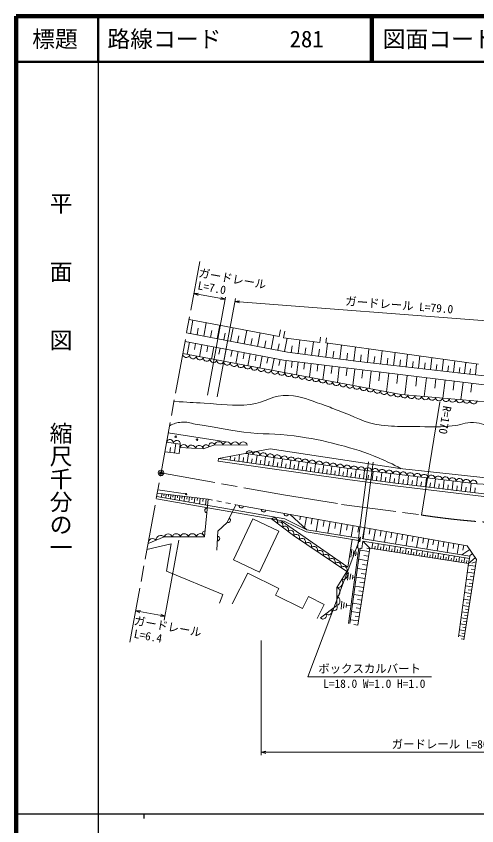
# Model space of a CAD drawing. Units: millimetres, scale not verified. Extents: x 40000 to 680000, y 20000 to 380000.
# Drawn here: x 40000 to 141028, y 202409 to 380000 of the extents above; entities that cross this region are included whole.
import ezdxf
from ezdxf.enums import TextEntityAlignment as Align

# ---------------------------------------------------------------- set-up
doc = ezdxf.new("R2010")
doc.units = ezdxf.units.MM
doc.header["$LTSCALE"] = 1000
doc.header["$PDMODE"] = 32
doc.header["$PDSIZE"] = 500
doc.linetypes.add('CHAIN', pattern=[18.5, 12, -1.5, 3.5, -1.5])
for name, color, linetype, lineweight in [('M-BGD', 7, 'Continuous', 13), ('M-BMK', 2, 'CHAIN', 13), ('M-BMK-SRVR', 3, 'Continuous', 13), ('M-STR-HTXT', 7, 'Continuous', 13), ('M-TTL', 2, 'Continuous', 140), ('M-TTL-BAND', 7, 'Continuous', 25), ('M-TTL-LINE', 7, 'Continuous', 50), ('M-TTL-TXT', 7, 'Continuous', 13)]:
    doc.layers.add(name, color=color, linetype=linetype, lineweight=lineweight)
doc.layers.add('M-OTRS', color=6, linetype='Continuous')
doc.styles.add('@ＭＳ ゴシック', font='')
doc.styles.add('ＭＳ ゴシック', font='')
doc.styles.get('@ＭＳ ゴシック').set_extended_font_data('@MS Gothic')
doc.styles.get('ＭＳ ゴシック').set_extended_font_data('MS Gothic')

msp = doc.modelspace()

# ---------------------------------------------------------------- linework, layer by layer
at = {"layer": 'M-BGD'}
for p, q in [((77917, 313484), (97707, 309734)), ((78197, 310394), (78760, 313324)), ((81135, 309830), (81699, 312767)), ((79666, 310112), (79948, 311581)), ((82607, 309547), (82890, 311020)), ((84080, 309264), (84646, 312209)), ((87032, 308697), (87599, 311649)), ((89992, 308128), (90561, 311088)), ((97707, 309734), (97961, 311224)), ((98906, 310933), (98652, 309443)), ((99497, 306302), (77380, 310551)), ((85556, 308980), (85840, 310457)), ((88512, 308413), (88797, 309892)), ((91476, 307843), (91761, 309327)), ((92960, 307558), (93530, 310525)), ((95934, 306987), (96506, 309961)), ((98652, 309443), (106576, 308389)), ((98850, 306426), (99410, 309342)), ((106576, 308389), (106721, 309625)), ((108030, 309479), (107921, 308353)), ((77035, 308668), (98659, 304532)), ((78017, 308480), (77504, 305797)), ((79359, 308224), (79102, 306882)), ((80701, 307967), (80189, 305295)), ((82037, 307711), (81781, 306375)), ((83373, 307456), (82864, 304795)), ((94447, 307272), (94733, 308760)), ((97392, 306706), (97672, 308164)), ((100331, 306192), (100527, 307679)), ((101818, 305996), (102210, 308970)), ((103303, 305800), (103499, 307285)), ((104788, 305604), (105180, 308575)), ((107892, 305195), (108302, 308299)), ((107921, 308353), (141387, 303664)), ((110972, 304789), (111378, 307868)), ((114027, 304386), (114430, 307441)), ((84703, 307201), (84449, 305871)), ((86034, 306947), (85527, 304297)), ((87359, 306693), (87106, 305368)), ((88684, 306440), (88179, 303801)), ((90004, 306188), (89751, 304868)), ((91323, 305935), (90821, 303307)), ((92638, 305684), (92386, 304370)), ((114517, 304321), (99497, 306302)), ((106340, 305400), (106545, 306952)), ((109432, 304992), (109635, 306532)), ((112499, 304587), (112701, 306115)), ((115522, 304207), (115691, 305704)), ((117018, 304038), (117357, 307030)), ((119934, 303707), (120264, 306623)), ((122775, 303386), (123097, 306226)), ((125543, 303072), (125856, 305840)), ((128239, 302766), (128545, 305463)), ((93952, 305432), (93451, 302815)), ((95260, 305182), (95010, 303873)), ((96569, 304932), (96071, 302325)), ((97872, 304683), (97623, 303379)), ((98659, 304532), (155715, 297505)), ((99181, 304468), (98853, 301805)), ((100513, 304304), (100349, 302972)), ((101844, 304140), (101496, 301311)), ((103258, 303966), (103084, 302551)), ((104673, 303791), (104303, 300786)), ((142614, 301138), (114517, 304321)), ((118476, 303873), (118641, 305330)), ((121354, 303546), (121515, 304967)), ((124159, 303229), (124316, 304613)), ((126891, 302919), (127044, 304267)), ((129553, 302618), (129702, 303931)), ((130867, 302469), (131164, 305096)), ((133426, 302179), (133717, 304738)), ((135920, 301896), (136203, 304390)), ((138350, 301621), (138626, 304051)), ((140718, 301353), (140986, 303720)), ((106176, 303606), (105991, 302104)), ((107679, 303421), (107285, 300228)), ((109275, 303225), (109078, 301628)), ((110872, 303028), (110454, 299636)), ((112568, 302819), (112359, 301123)), ((114264, 302610), (113820, 299006)), ((116066, 302388), (115844, 300586)), ((117868, 302166), (117396, 298338)), ((119782, 301931), (119546, 300016)), ((132147, 302324), (132292, 303604)), ((134673, 302037), (134815, 303284)), ((137135, 301758), (137273, 302973)), ((139534, 301487), (139668, 302670)), ((121696, 301695), (121195, 297627)), ((123730, 301444), (123480, 299411)), ((125764, 301194), (125242, 296954)), ((127884, 300933), (127623, 298813)), ((130004, 300672), (129500, 296586)), ((132047, 300420), (131795, 298377)), ((134090, 300168), (133605, 296231)), ((136058, 299926), (135816, 297957)), ((138027, 299684), (137560, 295889)), ((139924, 299450), (139691, 297553)), ((73364, 288617), (85951, 286627)), ((75969, 286154), (72984, 286543)), ((74734, 284189), (74983, 286283)), ((75727, 284071), (75969, 286154)), ((72599, 284443), (75727, 284071)), ((73687, 284314), (73811, 285361)), ((84398, 283000), (95728, 285065)), ((95728, 285065), (124147, 280749)), ((84313, 282406), (84398, 283000)), ((86899, 282646), (87016, 283477)), ((87851, 282511), (87948, 283199)), ((88803, 282376), (89010, 283841)), ((89749, 282242), (89883, 283189)), ((90695, 282108), (90964, 284001)), ((91636, 281975), (91769, 282916)), ((92577, 281842), (92843, 283723)), ((93511, 281709), (93644, 282644)), ((94446, 281577), (94711, 283447)), ((95375, 281446), (95507, 282374)), ((96304, 281314), (96567, 283172)), ((98151, 281053), (98412, 282899)), ((99986, 280793), (100246, 282628)), ((97227, 281183), (97358, 282106)), ((99068, 280923), (99198, 281840)), ((100898, 280664), (101027, 281575)), ((101809, 280534), (102068, 282358)), ((102716, 280406), (102844, 281312)), ((103622, 280278), (103879, 282090)), ((104523, 280150), (104650, 281051)), ((105423, 280023), (105678, 281824)), ((106318, 279896), (106445, 280791)), ((107213, 279769), (107467, 281559)), ((108989, 279522), (109236, 281298)), ((110750, 279277), (110994, 281037)), ((112521, 279031), (112767, 280802)), ((115113, 265517), (117278, 282276)), ((116101, 265357), (118269, 282148)), ((124147, 280749), (145436, 278479)), ((108101, 279645), (108225, 280533)), ((109869, 279399), (109992, 280280)), ((111635, 279154), (111758, 280039)), ((113425, 278905), (113550, 279809)), ((114328, 278779), (114580, 280587)), ((115250, 278651), (115378, 279573)), ((116172, 278523), (116429, 280367)), ((117110, 278394), (117237, 279332)), ((118049, 278267), (118302, 280144)), ((119002, 278139), (119131, 279092)), ((119955, 278010), (120212, 279917)), ((120924, 277879), (121055, 278848)), ((121893, 277749), (122154, 279686)), ((123851, 277495), (124085, 279456)), ((125813, 277261), (126047, 279223)), ((127776, 277027), (128009, 278990)), ((122871, 277617), (123003, 278596)), ((124832, 277378), (124949, 278359)), ((126794, 277144), (126911, 278126)), ((128757, 276911), (128874, 277892)), ((129738, 276794), (129972, 278756)), ((130720, 276677), (130837, 277658)), ((131702, 276560), (131936, 278523)), ((132684, 276443), (132801, 277425)), ((133665, 276326), (133899, 278290)), ((134648, 276209), (134765, 277191)), ((135630, 276092), (135864, 278056)), ((137594, 275858), (137829, 277822)), ((139560, 275623), (139794, 277589)), ((70941, 275386), (82077, 274062)), ((77124, 275208), (71078, 276134)), ((71934, 275268), (71838, 274458)), ((136612, 275975), (136729, 276957)), ((138577, 275741), (138694, 276723)), ((140567, 275504), (140687, 276511)), ((72431, 275209), (72382, 274804)), ((72927, 275150), (72824, 274285)), ((73424, 275091), (73372, 274659)), ((73920, 275032), (73811, 274112)), ((74417, 274973), (74362, 274513)), ((74913, 274914), (74797, 273940)), ((75410, 274855), (75352, 274368)), ((75906, 274796), (75784, 273767)), ((76421, 274735), (76359, 274220)), ((76935, 274673), (76806, 273588)), ((77478, 274609), (77413, 274066)), ((78021, 274544), (77885, 273399)), ((78593, 274476), (78525, 273904)), ((79166, 274408), (79022, 273200)), ((79770, 274336), (79699, 273732)), ((80375, 274264), (80223, 272989)), ((81012, 274189), (80937, 273551)), ((82077, 274062), (81286, 265798)), ((81650, 274113), (81490, 272767)), ((82077, 274062), (83057, 273865)), ((84038, 273668), (85018, 273471)), ((85999, 273275), (86979, 273078)), ((87960, 272881), (88171, 272838)), ((100093, 270706), (103721, 267359)), ((100093, 270706), (138908, 263833)), ((102358, 270305), (102213, 269489)), ((103638, 270078), (103236, 267806)), ((87647, 260745), (91899, 269759)), ((91899, 269759), (97619, 267061)), ((98152, 269341), (112718, 259135)), ((104944, 269847), (104713, 268541)), ((106250, 269616), (105791, 267024)), ((107546, 269386), (107316, 268091)), ((108842, 269157), (108389, 266604)), ((110118, 268931), (109892, 267655)), ((111394, 268705), (110949, 266190)), ((112652, 268482), (112429, 267225)), ((113909, 268260), (113471, 265782)), ((97619, 267061), (93366, 258047)), ((115148, 268040), (114929, 266802)), ((116386, 267821), (115954, 265381)), ((117607, 267605), (117391, 266385)), ((118827, 267389), (118401, 264985)), ((120029, 267176), (119816, 265974)), ((121231, 266963), (120811, 264595)), ((122415, 266754), (122205, 265570)), ((123599, 266544), (123186, 264211)), ((112718, 259135), (113701, 265239)), ((114836, 263371), (115049, 265021)), ((115828, 263243), (116037, 264861)), ((116037, 264861), (139429, 261078)), ((117550, 263337), (116037, 264861)), ((116101, 265357), (139509, 261572)), ((124765, 266338), (124558, 265171)), ((125931, 266131), (125524, 263833)), ((127080, 265928), (126877, 264779)), ((128229, 265724), (127828, 263461)), ((129361, 265524), (129161, 264392)), ((130493, 265323), (130098, 263094)), ((131608, 265126), (131410, 264011)), ((132722, 264929), (132334, 262732)), ((133821, 264734), (133626, 263636)), ((68672, 262993), (73980, 264235)), ((73980, 264235), (72963, 258274)), ((115182, 263326), (112884, 246796)), ((115479, 263288), (113181, 246755)), ((113368, 261370), (113605, 263077)), ((115182, 263326), (114836, 263371)), ((114934, 246435), (117550, 263337)), ((117432, 262569), (115422, 262880)), ((115828, 263243), (115479, 263288)), ((117528, 263192), (116905, 263289)), ((117550, 263337), (139195, 259956)), ((118029, 263262), (118223, 264507)), ((118648, 263165), (118745, 263785)), ((119268, 263068), (119461, 264307)), ((119884, 262972), (119980, 263588)), ((120500, 262876), (120692, 264108)), ((121112, 262780), (121208, 263393)), ((121725, 262685), (121917, 263910)), ((122335, 262589), (122430, 263199)), ((122944, 262494), (123134, 263713)), ((123550, 262400), (123645, 263006)), ((124156, 262305), (124346, 263517)), ((125362, 262117), (125551, 263323)), ((126562, 261929), (126749, 263129)), ((127755, 261743), (127941, 262936)), ((134919, 264540), (134536, 262376)), ((136001, 264348), (135809, 263266)), ((137083, 264157), (136705, 262025)), ((139466, 263004), (137759, 261855)), ((138148, 263968), (137960, 262902)), ((138908, 263833), (140925, 260835)), ((113905, 261511), (114082, 262795)), ((114452, 261655), (114570, 262508)), ((114511, 262082), (114999, 262014)), ((117276, 261565), (116272, 261720)), ((124759, 262211), (124854, 262814)), ((125962, 262023), (126056, 262623)), ((127158, 261836), (127251, 262433)), ((128348, 261650), (128441, 262244)), ((128941, 261558), (129126, 262744)), ((129531, 261466), (129623, 262056)), ((130121, 261373), (130306, 262554)), ((130708, 261282), (130800, 261869)), ((131295, 261190), (131478, 262364)), ((131879, 261099), (131970, 261683)), ((132463, 261008), (132645, 262175)), ((133043, 260917), (133134, 261498)), ((133624, 260826), (133805, 261988)), ((134201, 260736), (134292, 261314)), ((134779, 260646), (134959, 261801)), ((135353, 260556), (135443, 261131)), ((135928, 260467), (136107, 261615)), ((137070, 260288), (137249, 261431)), ((138207, 260111), (138384, 261247)), ((140678, 261203), (139195, 259956)), ((139195, 259956), (139429, 261078)), ((139509, 261572), (139429, 261078)), ((140072, 262103), (139498, 261717)), ((93366, 258047), (87647, 260745)), ((117121, 260560), (115142, 260866)), ((116967, 259571), (115978, 259724)), ((136499, 260377), (136588, 260949)), ((139195, 259956), (137014, 243873)), ((137639, 260199), (137727, 260768)), ((140925, 260835), (138168, 243192)), ((138775, 260022), (138864, 260590)), ((140693, 259349), (139145, 259591)), ((140844, 260311), (139940, 260044)), ((72963, 258274), (85320, 253113)), ((87397, 251095), (90777, 257856)), ((90777, 257856), (97603, 254443)), ((112646, 256273), (112920, 257974)), ((113185, 256402), (113391, 257682)), ((116814, 258582), (114867, 258884)), ((116664, 257608), (115690, 257759)), ((140451, 257801), (138935, 258038)), ((140572, 258575), (139798, 258696)), ((113735, 256534), (113872, 257384)), ((113804, 256959), (114286, 256881)), ((116513, 256635), (114595, 256931)), ((116364, 255676), (115406, 255824)), ((140214, 256285), (138729, 256517)), ((140333, 257043), (139575, 257162)), ((97603, 254443), (96894, 253025)), ((116216, 254717), (114328, 255010)), ((139982, 254799), (138527, 255027)), ((139868, 254072), (139141, 254185)), ((140098, 255542), (139355, 255658)), ((85320, 253113), (84557, 251223)), ((96894, 253025), (102782, 250081)), ((102782, 250081), (104102, 252720)), ((104102, 252720), (107569, 250986)), ((115924, 252830), (114065, 253117)), ((116070, 253773), (115126, 253920)), ((139755, 253344), (138329, 253567)), ((139643, 252631), (138930, 252742)), ((107569, 250986), (106010, 247868)), ((111288, 249965), (111428, 251682)), ((111815, 250135), (111921, 251428)), ((112353, 250310), (112423, 251169)), ((112388, 250739), (113420, 250655)), ((115636, 250971), (113806, 251255)), ((115780, 251900), (114851, 252044)), ((139313, 250521), (137945, 250735)), ((139532, 251918), (138135, 252136)), ((139422, 251220), (138724, 251329)), ((115353, 249142), (113551, 249421)), ((115494, 250057), (114579, 250198)), ((139099, 249152), (137758, 249362)), ((139206, 249837), (138522, 249944)), ((115074, 247341), (113300, 247615)), ((115213, 248241), (114312, 248381)), ((138890, 247812), (137576, 248017)), ((138787, 247155), (138130, 247257)), ((138995, 248482), (138324, 248587)), ((114936, 246454), (114050, 246591)), ((138483, 245211), (137222, 245408)), ((138684, 246498), (137397, 246699)), ((138584, 245854), (137940, 245955)), ((138286, 243950), (137051, 244143)), ((138190, 243332), (137572, 243429)), ((138385, 244581), (137754, 244679))]:
    msp.add_line(p, q, dxfattribs=at)
for points in [[(76542, 305977), (124411, 297026), (154699, 294407)], [(90677, 285912), (83553, 285961), (81033, 285088), (75878, 285368)], [(84313, 282406), (113191, 278317), (123115, 276979), (144381, 274445), (164717, 273400), (176749, 273771), (183631, 274401), (188653, 275095), (192530, 275919), (208182, 279998), (214964, 281895), (221434, 283955)], [(84398, 283000), (113273, 278911), (123190, 277574), (144431, 275043), (164723, 274000)], [(164461, 276197), (141069, 277437), (111844, 280912), (90371, 284089)], [(70745, 274142), (98790, 269229), (103567, 266877), (115049, 265021)], [(70831, 274634), (98947, 269709), (103721, 267359), (115113, 265517)], [(84028, 262904), (84221, 267071), (86257, 268913), (88171, 272838), (100093, 270706)], [(106715, 248024), (110313, 250750), (110313, 254675), (112494, 258165), (100788, 266066), (95971, 269723)], [(81286, 265798), (72454, 265761), (68914, 264317)]]:
    msp.add_lwpolyline(points, dxfattribs=at)
for centre, radius in [((74994, 287767), 180), ((79663, 287120), 180), ((77272, 275185), 150)]:
    msp.add_circle(centre, radius, dxfattribs=at)
for centre, radius, start, end in [((77302, 305899), 764, 174.18395, 344.63364), ((78798, 305620), 764, 174.18395, 344.63364), ((80294, 305340), 764, 174.18395, 344.63364), ((81790, 305060), 764, 174.18395, 344.63364), ((83285, 304781), 764, 174.18395, 344.63364), ((84781, 304501), 764, 174.18395, 344.63364), ((86277, 304221), 764, 174.18395, 344.63364), ((87773, 303941), 764, 174.18395, 344.63364), ((89269, 303662), 764, 174.18395, 344.63364), ((90765, 303382), 764, 174.18395, 344.63364), ((92261, 303102), 764, 174.18395, 344.63364), ((93757, 302823), 764, 174.18395, 344.63364), ((95253, 302543), 764, 174.18395, 344.63364), ((96749, 302263), 764, 174.18395, 344.63364), ((98244, 301983), 764, 174.18395, 344.63364), ((99740, 301704), 764, 174.18395, 344.63364), ((101236, 301424), 764, 174.18395, 344.63364), ((102732, 301144), 764, 174.18395, 344.63364), ((104228, 300865), 764, 174.18395, 344.63364), ((105724, 300585), 764, 174.18395, 344.63364), ((107220, 300305), 764, 174.18395, 344.63364), ((108716, 300025), 764, 174.18395, 344.63364), ((110212, 299746), 764, 174.18395, 344.63364), ((111708, 299466), 764, 174.18395, 344.63364), ((113203, 299186), 764, 174.18395, 344.63364), ((114699, 298907), 764, 174.18395, 344.63364), ((116195, 298627), 764, 174.18395, 344.63364), ((117691, 298347), 764, 174.18395, 344.63364), ((119187, 298067), 764, 174.18395, 344.63364), ((120683, 297788), 764, 174.18395, 344.63364), ((122179, 297508), 764, 174.18395, 344.63364), ((123675, 297228), 764, 174.18395, 344.63364), ((125174, 297023), 763, 179.76652, 350.34852), ((126688, 296892), 763, 179.76652, 350.34852), ((128202, 296761), 763, 179.76652, 350.34852), ((129717, 296630), 763, 179.76652, 350.34852), ((131231, 296499), 763, 179.76652, 350.34852), ((132746, 296368), 763, 179.76652, 350.34852), ((134260, 296237), 763, 179.76652, 350.34852), ((135775, 296106), 763, 179.76652, 350.34852), ((137289, 295975), 763, 179.76652, 350.34852), ((138803, 295844), 763, 179.76652, 350.34852), ((140318, 295713), 763, 179.76652, 350.34852), ((73723, 286392), 754, 356.7285, 168.43926), ((75216, 286198), 754, 356.7285, 168.43926), ((76727, 285143), 879, 8.63978, 165.14325), ((78446, 285050), 879, 8.63978, 165.14325), ((81653, 285337), 668, 16.30099, 201.886), ((82913, 285773), 668, 16.30099, 201.886), ((84442, 285738), 916, 13.27129, 165.94919), ((86223, 285726), 916, 13.27129, 165.94919), ((88004, 285714), 916, 13.27129, 165.94919), ((89785, 285702), 916, 13.27129, 165.94919), ((80164, 284956), 879, 8.63978, 165.14325), ((91126, 283897), 779, 357.42494, 165.74346), ((92660, 283670), 779, 357.42494, 165.74346), ((94193, 283443), 779, 357.42494, 165.74346), ((95727, 283216), 779, 357.42494, 165.74346), ((97261, 282989), 779, 357.42494, 165.74346), ((98795, 282762), 779, 357.42494, 165.74346), ((100329, 282535), 779, 357.42494, 165.74346), ((101863, 282308), 779, 357.42494, 165.74346), ((103396, 282081), 779, 357.42494, 165.74346), ((104930, 281854), 779, 357.42494, 165.74346), ((106464, 281628), 779, 357.42494, 165.74346), ((107998, 281401), 779, 357.42494, 165.74346), ((109532, 281174), 779, 357.42494, 165.74346), ((111066, 280947), 779, 357.42494, 165.74346), ((112604, 280742), 778, 359.00506, 167.4346), ((114142, 280560), 778, 359.00506, 167.4346), ((115680, 280377), 778, 359.00506, 167.4346), ((117218, 280194), 778, 359.00506, 167.4346), ((118757, 280011), 778, 359.00506, 167.4346), ((120295, 279828), 778, 359.00506, 167.4346), ((121833, 279645), 778, 359.00506, 167.4346), ((123371, 279462), 778, 359.00506, 167.4346), ((124909, 279279), 778, 359.00506, 167.4346), ((126447, 279096), 778, 359.00506, 167.4346), ((127986, 278914), 778, 359.00506, 167.4346), ((129524, 278731), 778, 359.00506, 167.4346), ((131062, 278548), 778, 359.00506, 167.4346), ((132600, 278365), 778, 359.00506, 167.4346), ((134138, 278182), 778, 359.00506, 167.4346), ((135677, 277999), 778, 359.00506, 167.4346), ((137215, 277816), 778, 359.00506, 167.4346), ((138753, 277633), 778, 359.00506, 167.4346), ((140291, 277451), 778, 359.00506, 167.4346), ((81839, 271573), 500, 84.53267, 264.53267), ((89368, 272624), 500, 169.85921, 349.85921), ((94290, 271744), 500, 169.85921, 349.85921), ((96538, 269220), 758, 327.19109, 138.38494), ((99211, 270864), 500, 169.85921, 349.85921), ((86512, 269437), 500, 244.00362, 64.00362), ((97742, 268305), 758, 327.19109, 138.38494), ((73338, 265558), 907, 13.43922, 167.03234), ((75104, 265565), 907, 13.43922, 167.03234), ((76871, 265572), 907, 13.43922, 167.03234), ((78637, 265579), 907, 13.43922, 167.03234), ((80404, 265587), 907, 13.43922, 167.03234), ((81362, 266596), 500, 84.53267, 264.53267), ((98946, 267391), 758, 327.19109, 138.38494), ((100150, 266476), 758, 327.19109, 138.38494), ((69913, 264398), 1002, 39.76422, 184.64211), ((71683, 265120), 1002, 39.76422, 184.64211), ((84144, 265401), 500, 267.337, 87.337), ((101388, 265552), 790, 332.50989, 139.45905), ((102688, 264674), 790, 332.50989, 139.45905), ((103989, 263797), 790, 332.50989, 139.45905), ((105290, 262919), 790, 332.50989, 139.45905), ((106591, 262041), 790, 332.50989, 139.45905), ((107891, 261163), 790, 332.50989, 139.45905), ((109192, 260285), 790, 332.50989, 139.45905), ((110493, 259407), 790, 332.50989, 139.45905), ((111794, 258529), 790, 332.50989, 139.45905), ((111605, 257508), 1106, 259.52558, 36.46366), ((110514, 255763), 1106, 259.52558, 36.46366), ((109976, 253694), 1038, 288.99998, 71.00002), ((109976, 251731), 1038, 288.99998, 71.00002), ((109681, 250339), 754, 221.2782, 33.01517), ((107282, 248522), 754, 221.2782, 33.01517), ((108481, 249430), 754, 221.2782, 33.01517)]:
    msp.add_arc(centre, radius, start, end, dxfattribs=at)
for points, knots in [([(74627, 295519), (77802, 295296), (78636, 295250), (81208, 295122), (85166, 294926), (87412, 294385), (91349, 294832), (94699, 295211), (96382, 297066), (99745, 296831), (102693, 296624), (104232, 295753), (107051, 294868), (108485, 294417), (109233, 294004), (110649, 293500), (114298, 292203), (116191, 290818), (120027, 290284), (122307, 289966), (123613, 290030), (125915, 290011), (129706, 289980), (131846, 289756), (135619, 290120), (137466, 290298), (138453, 290922), (140308, 290883), (142129, 290845), (143068, 289936), (144888, 290011), (147851, 290133), (149392, 291430), (152357, 291374), (153302, 291356), (153687, 291371), (154772, 291213)], [0, 0, 0, 0, 1, 1, 1, 2, 2, 2, 3, 3, 3, 4, 4, 4, 5, 5, 5, 6, 6, 6, 7, 7, 7, 8, 8, 8, 9, 9, 9, 10, 10, 10, 11, 11, 11, 12, 12, 12, 12]), ([(73648, 290171), (74722, 290648), (75199, 290838), (76256, 290942), (77439, 291059), (78097, 290719), (79273, 290543), (83457, 289914), (85763, 289311), (89959, 288762), (94236, 288202), (96698, 288514), (100972, 287926), (104818, 287396), (106977, 287016), (110722, 285990), (114238, 285027), (116249, 284540), (119591, 283082), (121521, 282240), (122223, 281921), (124438, 280718)], [0, 0, 0, 0, 1, 1, 1, 2, 2, 2, 3, 3, 3, 4, 4, 4, 5, 5, 5, 6, 6, 6, 7, 7, 7, 7])]:
    msp.add_open_spline(points, degree=3, knots=knots, dxfattribs=at)
at = {"layer": 'M-BMK'}
for p, q in [((64959, 242713), (80245, 326197)), ((71753, 279821), (98608, 274997)), ((98608, 274997), (111366, 272925)), ((111366, 272925), (128893, 270575))]:
    msp.add_line(p, q, dxfattribs=at)
msp.add_arc((155075, 442267), 173677, 261.32956, 282.69918, dxfattribs=at)
at = {"layer": 'M-BMK-SRVR'}
msp.add_circle((71753, 279821), 600, dxfattribs=at)
at = {"layer": 'M-OTRS'}
msp.add_point((71753, 279821), dxfattribs=at)
at = {"layer": 'M-STR-HTXT'}
for p, q in [((78960, 319178), (79988, 319244)), ((78960, 319178), (85839, 317919)), ((78960, 319178), (79898, 318752)), ((81987, 296882), (85926, 318399)), ((84116, 296492), (88074, 318110)), ((85839, 317919), (84810, 317853)), ((85839, 317919), (84900, 318345)), ((87948, 317419), (88964, 317591)), ((87948, 317419), (159782, 311895)), ((87948, 317419), (88926, 317093)), ((128893, 270575), (132952, 295336)), ((72485, 247493), (75701, 265061)), ((115504, 265757), (103957, 235110)), ((115504, 265757), (114918, 264909)), ((115504, 265757), (115385, 264733)), ((66215, 249578), (67244, 249643)), ((72651, 248399), (66215, 249578)), ((66215, 249578), (67154, 249151)), ((72651, 248399), (71712, 248825)), ((72651, 248399), (71622, 248333)), ((93744, 243021), (93744, 217900)), ((103957, 235110), (131092, 235110)), ((93744, 218539), (94744, 218789)), ((93744, 218539), (174709, 218539)), ((93744, 218539), (94744, 218289))]:
    msp.add_line(p, q, dxfattribs=at)
at = {"layer": 'M-TTL'}
for p, q in [((40000, 380000), (40000, 20000)), ((680000, 380000), (40000, 380000))]:
    msp.add_line(p, q, dxfattribs=at)
at = {"layer": 'M-TTL-BAND'}
for p, q in [((58000, 370000), (58000, 20000)), ((40000, 205000), (579000, 205000)), ((68000, 205000), (68000, 204000))]:
    msp.add_line(p, q, dxfattribs=at)
at = {"layer": 'M-TTL-LINE'}
for p, q in [((58000, 380000), (58000, 370000)), ((117750, 380000), (117750, 370000)), ((118250, 380000), (118250, 370000)), ((40000, 370000), (680000, 370000))]:
    msp.add_line(p, q, dxfattribs=at)

# ---------------------------------------------------------------- texts
at = {"layer": 'M-STR-HTXT', "style": 'ＭＳ ゴシック'}
for s, rotation, p in [('ガードレール', 349.624, (87162, 320961)), ('L=7.0', 349.624, (82661, 318997)), ('ガードレール L=79.0', 355.603, (123903, 315156)), ('R=170', 260.691, (132630, 291650)), ('ガードレール', 349.624, (72996, 244673))]:
    msp.add_text(s, height=1833, rotation=rotation, dxfattribs=at).set_placement(p, align=Align.BOTTOM_CENTER)
msp.add_text('L=6.4', height=1833, rotation=349.624, dxfattribs=at).set_placement((65602, 243133), align=Align.BOTTOM_LEFT)
for s, p in [('ボックスカルバート', (117509, 235410)), ('ガードレール L=80.0', (134226, 218839))]:
    msp.add_text(s, height=1833, dxfattribs=at).set_placement(p, align=Align.BOTTOM_CENTER)
msp.add_text('L=18.0 W=1.0 H=1.0', height=1833, dxfattribs=at).set_placement((107314, 232123), align=Align.BOTTOM_LEFT)
at = {"layer": 'M-TTL-BAND', "style": '@ＭＳ ゴシック'}
for s, p in [('平\u3000\u3000面\u3000\u3000図', (49777, 306475)), ('縮尺千分の一', (49777, 261030))]:
    msp.add_text(s, height=3666, rotation=270, dxfattribs=at).set_placement(p, align=Align.MIDDLE_RIGHT)
at = {"layer": 'M-TTL-TXT', "style": 'ＭＳ ゴシック'}
msp.add_text('標題', height=3666, dxfattribs=at).set_placement((48500, 375000), align=Align.MIDDLE_CENTER)
for s, p in [('路線コード      281', (60000, 375000)), ('図面コード      24-0', (120380, 375000))]:
    msp.add_text(s, height=3666, dxfattribs=at).set_placement(p, align=Align.MIDDLE_LEFT)

doc.saveas('drawing.dxf')
